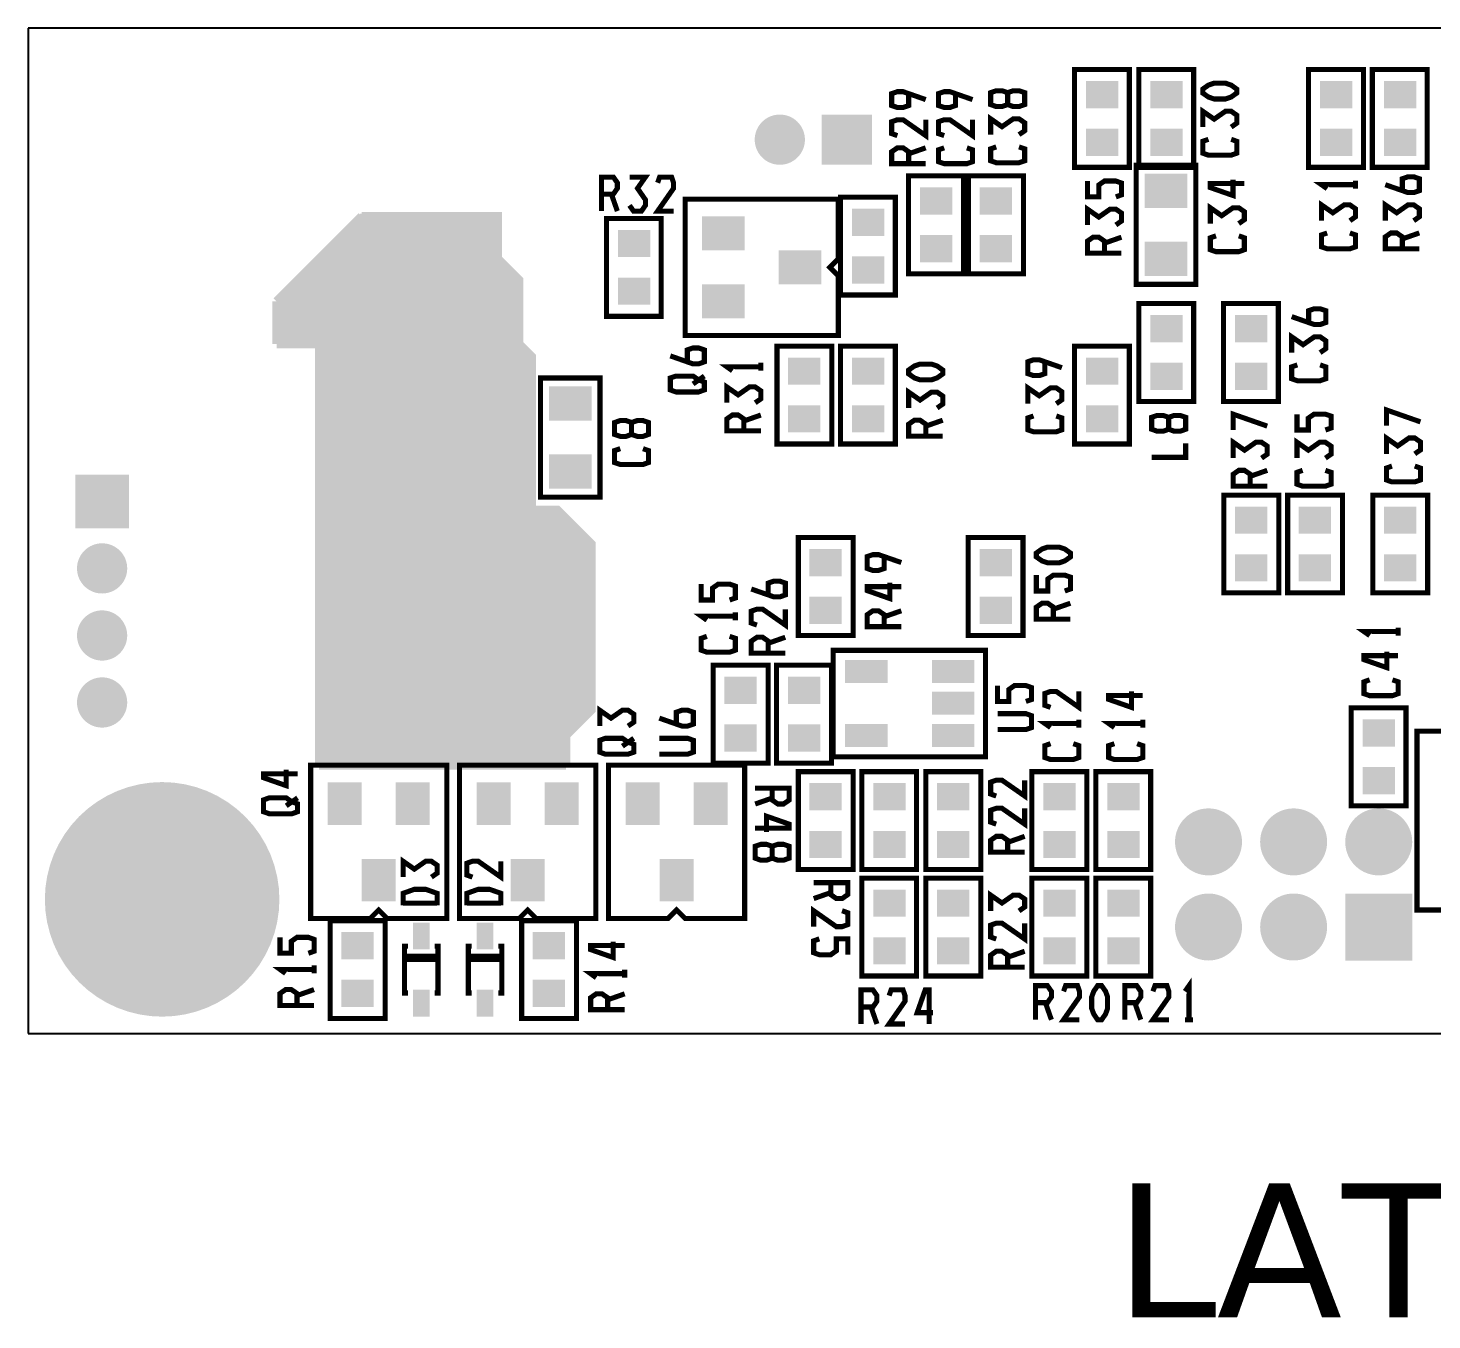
# Model space of a CAD drawing. Extents: x -18 to 89, y -48 to 32.
# Drawn here: x -17.92 to 23.97, y -48.16 to -9.61 of the extents above; entities that cross this region are included whole.
import ezdxf

# ---------------------------------------------------------------- set-up
doc = ezdxf.new("R2010")
doc.units = 0
doc.header["$MEASUREMENT"] = 0
doc.layers.get('0').update_dxf_attribs({"linetype": 'CONTINUOUS'})
for name, color, linetype in [('22-315-0_DRD', 7, 'CONTINUOUS'), ('22-315-0_SMB', 9, 'CONTINUOUS'), ('22-315-0_SSB', 1, 'CONTINUOUS')]:
    doc.layers.add(name, color=color, linetype=linetype)
doc.styles.get("Standard").update_dxf_attribs({"font": 'verdana.ttf', "height": 4})

# ---------------------------------------------------------------- blocks, each defined once
blk = doc.blocks.new('RECTANGLE_2')
blk.add_solid([(0.63627, 0.51308), (0.63627, -0.51308), (-0.63627, 0.51308), (-0.63627, -0.51308)])
blk = doc.blocks.new('RECTANGLE_8')
blk.add_solid([(0.4826, 0.4064), (0.4826, -0.4064), (-0.4826, 0.4064), (-0.4826, -0.4064)])
blk = doc.blocks.new('ROUND_16')
at = {"const_width": 3.50012}
blk.add_lwpolyline([(-1.75006, 0, 1), (1.75006, 0, 1)], format="xyb", close=True, dxfattribs=at)
blk = doc.blocks.new('ROUND_19')
at = {"const_width": 0.7493}
blk.add_lwpolyline([(-0.37465, 0, 1), (0.37465, 0, 1)], format="xyb", close=True, dxfattribs=at)
blk = doc.blocks.new('SQUARE_20')
blk.add_solid([(0.8001, 0.8001), (0.8001, -0.8001), (-0.8001, 0.8001), (-0.8001, -0.8001)])
blk = doc.blocks.new('SQUARE_21')
blk.add_solid([(0.7493, 0.7493), (0.7493, -0.7493), (-0.7493, 0.7493), (-0.7493, -0.7493)])
blk = doc.blocks.new('ROUND_22')
at = {"const_width": 0.99949}
blk.add_lwpolyline([(-0.499744, 0, 1), (0.499744, 0, 1)], format="xyb", close=True, dxfattribs=at)
blk = doc.blocks.new('SQUARE_25')
blk.add_solid([(0.99949, 0.99949), (0.99949, -0.99949), (-0.99949, 0.99949), (-0.99949, -0.99949)])
blk = doc.blocks.new('RECTANGLE_11')
blk.add_solid([(0.25019, 0.40005), (0.25019, -0.40005), (-0.25019, 0.40005), (-0.25019, -0.40005)])
blk = doc.blocks.new('RECTANGLE_12')
blk.add_solid([(0.635, 0.508), (0.635, -0.508), (-0.635, 0.508), (-0.635, -0.508)])
blk = doc.blocks.new('RECTANGLE_23')
blk.add_solid([(0.508, 0.635), (0.508, -0.635), (-0.508, 0.635), (-0.508, -0.635)])
blk = doc.blocks.new('RECTANGLE_24')
blk.add_solid([(0.635, 0.3429), (0.635, -0.3429), (-0.635, 0.3429), (-0.635, -0.3429)])

msp = doc.modelspace()

# ---------------------------------------------------------------- linework, layer by layer
at = {"layer": '22-315-0_DRD'}
for p, q in [((89.076, -9.612), (-17.924, -9.612)), ((-17.924, -9.612), (-17.924, -39.611)), ((-17.924, -39.611), (82.076, -39.611))]:
    msp.add_line(p, q, dxfattribs=at)
at = {"layer": '22-315-0_SMB', "const_width": 0.254}
for points in [[(-7.967, -15.227), (-10.507, -17.767)], [(-8.297, -15.558), (-8.297, -31.61)], [(-8.246, -15.507), (-3.903, -15.507)], [(-8.068, -15.329), (-8.068, -31.61)], [(-8.018, -15.278), (-3.903, -15.278)], [(-7.967, -15.227), (-3.903, -15.227), (-3.903, -16.497), (-3.268, -17.132), (-3.268, -19.037), (-2.887, -19.418), (-2.887, -23.99), (-2.76, -23.99)], [(-7.84, -15.227), (-7.84, -31.61)], [(-7.611, -15.227), (-7.611, -31.61)], [(-7.383, -15.227), (-7.383, -31.61)], [(-7.154, -15.227), (-7.154, -31.61)], [(-6.925, -15.227), (-6.925, -31.61)], [(-6.697, -15.227), (-6.697, -31.61)], [(-6.468, -15.227), (-6.468, -31.61)], [(-6.24, -15.227), (-6.24, -31.61)], [(-6.011, -15.227), (-6.011, -31.61)], [(-5.782, -15.227), (-5.782, -31.61)], [(-5.554, -15.227), (-5.554, -31.61)], [(-5.325, -15.227), (-5.325, -31.61)], [(-5.097, -15.227), (-5.097, -31.61)], [(-4.868, -15.227), (-4.868, -31.61)], [(-4.639, -15.227), (-4.639, -31.61)], [(-4.411, -15.227), (-4.411, -31.61)], [(-4.182, -15.227), (-4.182, -31.61)], [(-3.954, -15.227), (-3.954, -31.61)], [(-8.754, -16.015), (-8.754, -31.61)], [(-8.703, -15.964), (-3.903, -15.964)], [(-8.526, -15.786), (-8.526, -31.61)], [(-8.475, -15.735), (-3.903, -15.735)], [(-9.161, -16.421), (-3.903, -16.421)], [(-8.983, -16.243), (-8.983, -31.61)], [(-8.932, -16.193), (-3.903, -16.193)], [(-9.618, -16.878), (-3.522, -16.878)], [(-9.44, -16.701), (-9.44, -19.037)], [(-9.389, -16.65), (-3.75, -16.65)], [(-9.211, -16.472), (-9.211, -31.61)], [(-3.725, -16.675), (-3.725, -31.61)], [(-9.897, -17.158), (-9.897, -19.037)], [(-9.846, -17.107), (-3.293, -17.107)], [(-9.669, -16.929), (-9.669, -19.037)], [(-3.496, -16.904), (-3.496, -31.61)], [(-10.354, -17.615), (-10.354, -19.037)], [(-10.304, -17.564), (-3.268, -17.564)], [(-10.126, -17.386), (-10.126, -19.037)], [(-10.075, -17.336), (-3.268, -17.336)], [(-10.507, -17.767), (-10.507, -19.037)], [(-10.507, -17.793), (-3.268, -17.793)], [(-10.507, -18.021), (-3.268, -18.021)], [(-10.507, -18.25), (-3.268, -18.25)], [(-10.507, -18.479), (-3.268, -18.479)], [(-10.507, -18.707), (-3.268, -18.707)], [(-10.507, -18.936), (-3.268, -18.936)], [(-10.507, -19.037), (-9.237, -19.037)], [(-9.237, -19.037), (-9.237, -31.61)], [(-9.237, -19.164), (-3.141, -19.164)], [(-9.237, -19.393), (-2.912, -19.393)], [(-3.268, -19.037), (-3.268, -31.61)], [(-3.039, -19.266), (-3.039, -31.61)], [(-9.237, -19.622), (-2.887, -19.622)], [(-9.237, -19.85), (-2.887, -19.85)], [(-9.237, -20.079), (-2.887, -20.079)], [(-9.237, -20.307), (-2.887, -20.307)], [(-9.237, -20.536), (-2.887, -20.536)], [(-9.237, -20.765), (-2.887, -20.765)], [(-9.237, -20.993), (-2.887, -20.993)], [(-9.237, -21.222), (-2.887, -21.222)], [(-9.237, -21.45), (-2.887, -21.45)], [(-9.237, -21.679), (-2.887, -21.679)], [(-9.237, -21.908), (-2.887, -21.908)], [(-9.237, -22.136), (-2.887, -22.136)], [(-9.237, -22.365), (-2.887, -22.365)], [(-9.237, -22.593), (-2.887, -22.593)], [(-9.237, -22.822), (-2.887, -22.822)], [(-9.237, -23.051), (-2.887, -23.051)], [(-9.237, -23.279), (-2.887, -23.279)], [(-9.237, -23.508), (-2.887, -23.508)], [(-9.237, -23.736), (-2.887, -23.736)], [(-9.237, -23.965), (-2.887, -23.965)], [(-2.811, -23.99), (-2.811, -31.61)], [(-2.76, -23.99), (-2.125, -23.99), (-1.109, -25.006), (-1.109, -29.959), (-1.871, -30.721), (-1.871, -31.61)], [(-2.582, -23.99), (-2.582, -31.61)], [(-2.353, -23.99), (-2.353, -31.61)], [(-2.125, -23.99), (-2.125, -31.61)], [(-9.237, -24.194), (-1.922, -24.194)], [(-9.237, -24.422), (-1.693, -24.422)], [(-1.896, -24.219), (-1.896, -31.61)], [(-9.237, -24.651), (-1.464, -24.651)], [(-1.668, -24.448), (-1.668, -30.518)], [(-1.439, -24.676), (-1.439, -30.29)], [(-9.237, -24.879), (-1.236, -24.879)], [(-9.237, -25.108), (-1.109, -25.108)], [(-1.21, -24.905), (-1.21, -30.061)], [(-9.237, -25.337), (-1.109, -25.337)], [(-9.237, -25.565), (-1.109, -25.565)], [(-9.237, -25.794), (-1.109, -25.794)], [(-9.237, -26.022), (-1.109, -26.022)], [(-9.237, -26.251), (-1.109, -26.251)], [(-9.237, -26.48), (-1.109, -26.48)], [(-9.237, -26.708), (-1.109, -26.708)], [(-9.237, -26.937), (-1.109, -26.937)], [(-9.237, -27.165), (-1.109, -27.165)], [(-9.237, -27.394), (-1.109, -27.394)], [(-9.237, -27.623), (-1.109, -27.623)], [(-9.237, -27.851), (-1.109, -27.851)], [(-9.237, -28.08), (-1.109, -28.08)], [(-9.237, -28.308), (-1.109, -28.308)], [(-9.237, -28.537), (-1.109, -28.537)], [(-9.237, -28.766), (-1.109, -28.766)], [(-9.237, -28.994), (-1.109, -28.994)], [(-9.237, -29.223), (-1.109, -29.223)], [(-9.237, -29.451), (-1.109, -29.451)], [(-9.237, -29.68), (-1.109, -29.68)], [(-9.237, -29.909), (-1.109, -29.909)], [(-9.237, -30.137), (-1.287, -30.137)], [(-9.237, -30.366), (-1.515, -30.366)], [(-9.237, -30.594), (-1.744, -30.594)], [(-9.237, -30.823), (-1.871, -30.823)], [(-9.237, -31.052), (-1.871, -31.052)], [(-9.237, -31.28), (-1.871, -31.28)], [(-9.237, -31.509), (-1.871, -31.509)], [(-9.237, -31.61), (-1.871, -31.61)]]:
    msp.add_lwpolyline(points, dxfattribs=at)
at = {"layer": '22-315-0_SSB', "const_width": 0.152}
for points in [[(13.306, -10.846), (13.306, -13.767), (14.944, -13.767), (14.944, -10.846), (13.306, -10.846)], [(15.223, -10.846), (15.223, -13.767), (16.862, -13.767), (16.862, -10.846), (15.223, -10.846)], [(20.291, -10.846), (20.291, -13.767), (21.929, -13.767), (21.929, -10.846), (20.291, -10.846)], [(22.196, -10.846), (22.196, -13.767), (23.834, -13.767), (23.834, -10.846), (22.196, -10.846)], [(18.149, -11.55), (17.982, -11.669), (17.812, -11.727), (17.474, -11.727), (17.304, -11.669), (17.133, -11.55), (17.133, -11.433), (17.304, -11.313), (17.474, -11.255), (17.812, -11.255), (17.982, -11.313), (18.149, -11.433), (18.149, -11.55)], [(8.358, -11.567), (8.358, -11.923), (8.19, -11.981), (8.02, -11.981), (7.85, -11.923), (7.85, -11.567), (8.02, -11.509), (8.19, -11.509), (8.866, -11.745)], [(9.755, -11.567), (9.755, -11.923), (9.587, -11.981), (9.417, -11.981), (9.247, -11.923), (9.247, -11.567), (9.417, -11.509), (9.587, -11.509), (10.263, -11.745)], [(11.312, -11.539), (11.142, -11.481), (10.971, -11.481), (10.804, -11.539), (10.804, -11.895), (10.971, -11.953), (11.142, -11.953), (11.312, -11.895), (11.312, -11.539), (11.479, -11.481), (11.65, -11.481), (11.82, -11.539), (11.82, -11.895), (11.65, -11.953), (11.479, -11.953), (11.312, -11.895)], [(17.982, -12.566), (18.149, -12.449), (18.149, -12.21), (17.982, -12.093), (17.812, -12.093), (17.474, -12.329), (17.133, -12.093), (17.133, -12.566)], [(8.866, -12.347), (8.866, -12.82), (8.19, -12.347), (8.02, -12.347), (7.85, -12.406), (7.85, -12.761), (8.02, -12.82)], [(10.263, -12.347), (10.263, -12.82), (9.587, -12.347), (9.417, -12.347), (9.247, -12.406), (9.247, -12.761), (9.417, -12.82)], [(11.65, -12.792), (11.82, -12.675), (11.82, -12.436), (11.65, -12.319), (11.479, -12.319), (11.142, -12.555), (10.804, -12.319), (10.804, -12.792)], [(17.982, -12.931), (18.149, -12.99), (18.149, -13.345), (17.982, -13.404), (17.304, -13.404), (17.133, -13.345), (17.133, -12.99), (17.304, -12.931)], [(8.358, -13.658), (8.358, -13.302), (8.19, -13.185), (8.02, -13.185), (7.85, -13.302), (7.85, -13.658), (8.866, -13.658)], [(8.358, -13.363), (8.866, -13.185)], [(10.095, -13.185), (10.263, -13.244), (10.263, -13.599), (10.095, -13.658), (9.417, -13.658), (9.247, -13.599), (9.247, -13.244), (9.417, -13.185)], [(11.65, -13.157), (11.82, -13.216), (11.82, -13.571), (11.65, -13.63), (10.971, -13.63), (10.804, -13.571), (10.804, -13.216), (10.971, -13.157)], [(16.925, -17.259), (16.925, -13.703), (15.147, -13.703), (15.147, -17.259), (16.925, -17.259)], [(-0.812, -14.565), (-0.456, -14.565), (-0.337, -14.394), (-0.337, -14.227), (-0.456, -14.057), (-0.812, -14.057), (-0.812, -15.073)], [(0.026, -14.902), (0.146, -15.073), (0.382, -15.073), (0.501, -14.902), (0.501, -14.735), (0.265, -14.394), (0.501, -14.057), (0.026, -14.057)], [(1.34, -15.073), (0.865, -15.073), (1.34, -14.394), (1.34, -14.227), (1.281, -14.057), (0.926, -14.057), (0.865, -14.227)], [(8.353, -14.021), (8.353, -16.942), (9.991, -16.942), (9.991, -14.021), (8.353, -14.021)], [(11.782, -16.942), (11.782, -14.021), (10.143, -14.021), (10.143, -16.942), (11.782, -16.942)], [(14.54, -14.648), (14.708, -14.59), (14.708, -14.234), (14.54, -14.176), (14.2, -14.176), (14.032, -14.293), (14.032, -14.648), (13.692, -14.648), (13.692, -14.176)], [(18.038, -14.135), (18.038, -14.608), (17.359, -14.371), (17.359, -14.252), (18.375, -14.252)], [(21.693, -14.285), (20.677, -14.285), (20.847, -14.404)], [(21.693, -14.166), (21.693, -14.404)], [(23.09, -14.463), (23.09, -14.107), (23.26, -14.049), (23.43, -14.049), (23.598, -14.107), (23.598, -14.463), (23.43, -14.521), (23.26, -14.521), (22.582, -14.285)], [(-0.515, -14.565), (-0.337, -15.073)], [(1.685, -14.719), (1.685, -18.783), (6.257, -18.783), (6.257, -17.005), (6.003, -16.751), (6.257, -16.497), (6.257, -14.719), (1.685, -14.719)], [(6.321, -14.656), (6.321, -17.577), (7.959, -17.577), (7.959, -14.656), (6.321, -14.656)], [(14.54, -15.487), (14.708, -15.37), (14.708, -15.131), (14.54, -15.014), (14.37, -15.014), (14.032, -15.25), (13.692, -15.014), (13.692, -15.487)], [(18.208, -15.446), (18.375, -15.329), (18.375, -15.09), (18.208, -14.973), (18.038, -14.973), (17.7, -15.21), (17.359, -14.973), (17.359, -15.446)], [(21.525, -15.36), (21.693, -15.243), (21.693, -15.004), (21.525, -14.887), (21.355, -14.887), (21.017, -15.123), (20.677, -14.887), (20.677, -15.36)], [(23.43, -15.36), (23.598, -15.243), (23.598, -15.004), (23.43, -14.887), (23.26, -14.887), (22.922, -15.123), (22.582, -14.887), (22.582, -15.36)], [(-0.664, -15.291), (-0.664, -18.212), (0.974, -18.212), (0.974, -15.291), (-0.664, -15.291)], [(14.2, -16.325), (14.2, -15.969), (14.032, -15.852), (13.862, -15.852), (13.692, -15.969), (13.692, -16.325), (14.708, -16.325)], [(14.2, -16.03), (14.708, -15.852)], [(18.208, -15.812), (18.375, -15.87), (18.375, -16.226), (18.208, -16.284), (17.53, -16.284), (17.359, -16.226), (17.359, -15.87), (17.53, -15.812)], [(21.525, -15.725), (21.693, -15.784), (21.693, -16.139), (21.525, -16.198), (20.847, -16.198), (20.677, -16.139), (20.677, -15.784), (20.847, -15.725)], [(23.09, -16.198), (23.09, -15.842), (22.922, -15.725), (22.752, -15.725), (22.582, -15.842), (22.582, -16.198), (23.598, -16.198)], [(23.09, -15.903), (23.598, -15.725)], [(15.223, -17.831), (15.223, -20.752), (16.862, -20.752), (16.862, -17.831), (15.223, -17.831)], [(17.751, -17.831), (17.751, -20.752), (19.389, -20.752), (19.389, -17.831), (17.751, -17.831)], [(20.296, -18.4), (20.296, -18.044), (20.466, -17.986), (20.636, -17.986), (20.804, -18.044), (20.804, -18.4), (20.636, -18.458), (20.466, -18.458), (19.788, -18.222)], [(20.636, -19.297), (20.804, -19.18), (20.804, -18.941), (20.636, -18.824), (20.466, -18.824), (20.128, -19.06), (19.788, -18.824), (19.788, -19.297)], [(1.751, -19.571), (1.751, -19.215), (1.921, -19.157), (2.089, -19.157), (2.259, -19.215), (2.259, -19.571), (2.089, -19.632), (1.921, -19.632), (1.243, -19.393)], [(6.067, -22.022), (6.067, -19.101), (4.428, -19.101), (4.428, -22.022), (6.067, -22.022)], [(6.321, -19.101), (6.321, -22.022), (7.959, -22.022), (7.959, -19.101), (6.321, -19.101)], [(13.306, -19.101), (13.306, -22.022), (14.944, -22.022), (14.944, -19.101), (13.306, -19.101)], [(3.946, -19.718), (2.93, -19.718), (3.097, -19.838)], [(3.946, -19.599), (3.946, -19.838)], [(9.374, -19.932), (9.206, -20.051), (9.036, -20.109), (8.698, -20.109), (8.528, -20.051), (8.358, -19.932), (8.358, -19.815), (8.528, -19.695), (8.698, -19.637), (9.036, -19.637), (9.206, -19.695), (9.374, -19.815), (9.374, -19.932)], [(12.422, -19.568), (12.422, -19.924), (12.254, -19.982), (12.084, -19.982), (11.914, -19.924), (11.914, -19.568), (12.084, -19.51), (12.254, -19.51), (12.93, -19.746)], [(20.636, -19.662), (20.804, -19.721), (20.804, -20.076), (20.636, -20.135), (19.958, -20.135), (19.788, -20.076), (19.788, -19.721), (19.958, -19.662)], [(-0.855, -23.609), (-0.855, -20.053), (-2.633, -20.053), (-2.633, -23.609), (-0.855, -23.609)], [(2.089, -20.47), (2.259, -20.409), (2.259, -20.173), (2.089, -20.114), (1.921, -19.995), (1.413, -19.995), (1.243, -20.053), (1.243, -20.409), (1.413, -20.47), (2.089, -20.47)], [(1.921, -20.231), (2.259, -19.995)], [(3.776, -20.793), (3.946, -20.676), (3.946, -20.437), (3.776, -20.32), (3.605, -20.32), (3.268, -20.556), (2.93, -20.32), (2.93, -20.793)], [(9.206, -20.948), (9.374, -20.831), (9.374, -20.592), (9.206, -20.475), (9.036, -20.475), (8.698, -20.711), (8.358, -20.475), (8.358, -20.948)], [(12.762, -20.821), (12.93, -20.704), (12.93, -20.465), (12.762, -20.348), (12.592, -20.348), (12.254, -20.584), (11.914, -20.348), (11.914, -20.821)], [(23.631, -21.362), (22.615, -21.006), (22.615, -21.478)], [(0.087, -21.382), (-0.08, -21.323), (-0.25, -21.323), (-0.421, -21.382), (-0.421, -21.737), (-0.25, -21.796), (-0.08, -21.796), (0.087, -21.737), (0.087, -21.382), (0.258, -21.323), (0.428, -21.323), (0.595, -21.382), (0.595, -21.737), (0.428, -21.796), (0.258, -21.796), (0.087, -21.737)], [(3.438, -21.631), (3.438, -21.275), (3.268, -21.158), (3.097, -21.158), (2.93, -21.275), (2.93, -21.631), (3.946, -21.631)], [(3.438, -21.336), (3.946, -21.158)], [(8.866, -21.786), (8.866, -21.43), (8.698, -21.313), (8.528, -21.313), (8.358, -21.43), (8.358, -21.786), (9.374, -21.786)], [(8.866, -21.491), (9.374, -21.313)], [(12.762, -21.186), (12.93, -21.245), (12.93, -21.6), (12.762, -21.659), (12.084, -21.659), (11.914, -21.6), (11.914, -21.245), (12.084, -21.186)], [(16.117, -21.227), (15.95, -21.169), (15.78, -21.169), (15.609, -21.227), (15.609, -21.583), (15.78, -21.643), (15.95, -21.643), (16.117, -21.583), (16.117, -21.227), (16.288, -21.169), (16.458, -21.169), (16.625, -21.227), (16.625, -21.583), (16.458, -21.643), (16.288, -21.643), (16.117, -21.583)], [(19.059, -21.489), (18.043, -21.133), (18.043, -21.605)], [(20.794, -21.605), (20.964, -21.547), (20.964, -21.191), (20.794, -21.133), (20.456, -21.133), (20.286, -21.25), (20.286, -21.605), (19.948, -21.605), (19.948, -21.133)], [(23.461, -22.317), (23.631, -22.2), (23.631, -21.961), (23.461, -21.844), (23.29, -21.844), (22.953, -22.08), (22.615, -21.844), (22.615, -22.317)], [(0.428, -22.162), (0.595, -22.22), (0.595, -22.576), (0.428, -22.634), (-0.25, -22.634), (-0.421, -22.576), (-0.421, -22.22), (-0.25, -22.162)], [(16.625, -22.007), (16.625, -22.421), (15.609, -22.421)], [(18.889, -22.444), (19.059, -22.327), (19.059, -22.088), (18.889, -21.971), (18.718, -21.971), (18.381, -22.207), (18.043, -21.971), (18.043, -22.444)], [(20.794, -22.444), (20.964, -22.327), (20.964, -22.088), (20.794, -21.971), (20.623, -21.971), (20.286, -22.207), (19.948, -21.971), (19.948, -22.444)], [(23.461, -22.682), (23.631, -22.741), (23.631, -23.096), (23.461, -23.155), (22.782, -23.155), (22.615, -23.096), (22.615, -22.741), (22.782, -22.682)], [(18.551, -23.282), (18.551, -22.926), (18.381, -22.809), (18.21, -22.809), (18.043, -22.926), (18.043, -23.282), (19.059, -23.282)], [(18.551, -22.987), (19.059, -22.809)], [(20.794, -22.809), (20.964, -22.868), (20.964, -23.223), (20.794, -23.282), (20.115, -23.282), (19.948, -23.223), (19.948, -22.868), (20.115, -22.809)], [(19.402, -26.467), (19.402, -23.546), (17.763, -23.546), (17.763, -26.467), (19.402, -26.467)], [(21.307, -26.467), (21.307, -23.546), (19.668, -23.546), (19.668, -26.467), (21.307, -26.467)], [(23.847, -26.467), (23.847, -23.546), (22.208, -23.546), (22.208, -26.467), (23.847, -26.467)], [(6.702, -27.737), (6.702, -24.816), (5.063, -24.816), (5.063, -27.737), (6.702, -27.737)], [(10.131, -24.816), (10.131, -27.737), (11.769, -27.737), (11.769, -24.816), (10.131, -24.816)], [(13.184, -25.393), (13.016, -25.512), (12.846, -25.57), (12.508, -25.57), (12.338, -25.512), (12.168, -25.393), (12.168, -25.276), (12.338, -25.156), (12.508, -25.098), (12.846, -25.098), (13.016, -25.156), (13.184, -25.276), (13.184, -25.393)], [(7.629, -25.382), (7.629, -25.738), (7.459, -25.796), (7.288, -25.796), (7.121, -25.738), (7.121, -25.382), (7.288, -25.324), (7.459, -25.324), (8.137, -25.56)], [(13.016, -26.409), (13.184, -26.35), (13.184, -25.995), (13.016, -25.936), (12.676, -25.936), (12.508, -26.053), (12.508, -26.409), (12.168, -26.409), (12.168, -25.936)], [(3.014, -26.678), (3.184, -26.619), (3.184, -26.264), (3.014, -26.203), (2.676, -26.203), (2.506, -26.322), (2.506, -26.678), (2.168, -26.678), (2.168, -26.203)], [(4.167, -26.528), (4.167, -26.172), (4.337, -26.114), (4.507, -26.114), (4.675, -26.172), (4.675, -26.528), (4.507, -26.586), (4.337, -26.586), (3.659, -26.35)], [(7.796, -26.162), (7.796, -26.635), (7.121, -26.398), (7.121, -26.279), (8.137, -26.279)], [(12.676, -27.247), (12.676, -26.891), (12.508, -26.774), (12.338, -26.774), (12.168, -26.891), (12.168, -27.247), (13.184, -27.247)], [(12.676, -26.952), (13.184, -26.774)], [(3.184, -27.16), (2.168, -27.16), (2.335, -27.28)], [(3.184, -27.041), (3.184, -27.28)], [(4.675, -26.952), (4.675, -27.425), (3.999, -26.952), (3.829, -26.952), (3.659, -27.011), (3.659, -27.366), (3.829, -27.425)], [(7.629, -27.473), (7.629, -27.117), (7.459, -27), (7.288, -27), (7.121, -27.117), (7.121, -27.473), (8.137, -27.473)], [(7.629, -27.178), (8.137, -27)], [(22.963, -27.62), (21.947, -27.62), (22.117, -27.739)], [(22.963, -27.501), (22.963, -27.739)], [(3.014, -27.762), (3.184, -27.821), (3.184, -28.176), (3.014, -28.235), (2.335, -28.235), (2.168, -28.176), (2.168, -27.821), (2.335, -27.762)], [(4.167, -28.263), (4.167, -27.907), (3.999, -27.79), (3.829, -27.79), (3.659, -27.907), (3.659, -28.263), (4.675, -28.263)], [(4.167, -27.968), (4.675, -27.79)], [(6.333, -31.356), (6.105, -31.356), (6.105, -28.181), (10.651, -28.181), (10.651, -31.356), (6.333, -31.356)], [(22.625, -28.222), (22.625, -28.695), (21.947, -28.458), (21.947, -28.339), (22.963, -28.339)], [(4.162, -31.547), (4.162, -28.626), (2.523, -28.626), (2.523, -31.547), (4.162, -31.547)], [(4.416, -28.626), (4.416, -31.547), (6.054, -31.547), (6.054, -28.626), (4.416, -28.626)], [(11.855, -29.705), (12.025, -29.647), (12.025, -29.291), (11.855, -29.23), (11.517, -29.23), (11.347, -29.35), (11.347, -29.705), (11.009, -29.705), (11.009, -29.23)], [(22.795, -29.06), (22.963, -29.119), (22.963, -29.474), (22.795, -29.533), (22.117, -29.533), (21.947, -29.474), (21.947, -29.119), (22.117, -29.06)], [(13.438, -29.406), (13.438, -29.881), (12.762, -29.406), (12.592, -29.406), (12.422, -29.467), (12.422, -29.822), (12.592, -29.881)], [(15.005, -29.406), (15.005, -29.881), (14.327, -29.644), (14.327, -29.525), (15.343, -29.525)], [(-0.017, -30.44), (0.153, -30.323), (0.153, -30.084), (-0.017, -29.967), (-0.187, -29.967), (-0.525, -30.203), (-0.863, -29.967), (-0.863, -30.44)], [(1.423, -30.381), (1.423, -30.025), (1.591, -29.967), (1.761, -29.967), (1.931, -30.025), (1.931, -30.381), (1.761, -30.44), (1.591, -30.44), (0.915, -30.203)], [(11.009, -30.069), (11.855, -30.069), (12.025, -30.13), (12.025, -30.485), (11.855, -30.544), (11.009, -30.544)], [(21.561, -29.896), (21.561, -32.817), (23.199, -32.817), (23.199, -29.896), (21.561, -29.896)], [(13.438, -30.363), (12.422, -30.363), (12.592, -30.483)], [(13.438, -30.244), (13.438, -30.483)], [(15.343, -30.363), (14.327, -30.363), (14.497, -30.483)], [(15.343, -30.244), (15.343, -30.483)], [(23.529, -30.594), (26.323, -30.594), (26.323, -35.928), (23.529, -35.928), (23.529, -30.594)], [(-0.017, -31.278), (0.153, -31.219), (0.153, -30.983), (-0.017, -30.922), (-0.187, -30.805), (-0.695, -30.805), (-0.863, -30.864), (-0.863, -31.219), (-0.695, -31.278), (-0.017, -31.278)], [(-0.187, -31.041), (0.153, -30.805)], [(0.915, -30.805), (1.761, -30.805), (1.931, -30.864), (1.931, -31.219), (1.761, -31.278), (0.915, -31.278)], [(13.27, -30.965), (13.438, -31.024), (13.438, -31.379), (13.27, -31.438), (12.592, -31.438), (12.422, -31.379), (12.422, -31.024), (12.592, -30.965)], [(15.175, -30.965), (15.343, -31.024), (15.343, -31.379), (15.175, -31.438), (14.497, -31.438), (14.327, -31.379), (14.327, -31.024), (14.497, -30.965)], [(-10.22, -31.745), (-10.22, -32.218), (-10.896, -31.981), (-10.896, -31.862), (-9.88, -31.862)], [(-5.427, -31.61), (-9.491, -31.61), (-9.491, -36.182), (-7.713, -36.182), (-7.459, -35.928), (-7.205, -36.182), (-5.427, -36.182), (-5.427, -31.61)], [(-0.982, -31.61), (-5.046, -31.61), (-5.046, -36.182), (-3.268, -36.182), (-3.014, -35.928), (-2.76, -36.182), (-0.982, -36.182), (-0.982, -31.61)], [(3.463, -31.61), (-0.601, -31.61), (-0.601, -36.182), (1.177, -36.182), (1.431, -35.928), (1.685, -36.182), (3.463, -36.182), (3.463, -31.61)], [(6.702, -34.722), (6.702, -31.801), (5.063, -31.801), (5.063, -34.722), (6.702, -34.722)], [(6.956, -31.801), (6.956, -34.722), (8.594, -34.722), (8.594, -31.801), (6.956, -31.801)], [(10.512, -34.722), (10.512, -31.801), (8.873, -31.801), (8.873, -34.722), (10.512, -34.722)], [(12.036, -31.801), (12.036, -34.722), (13.674, -34.722), (13.674, -31.801), (12.036, -31.801)], [(13.941, -31.801), (13.941, -34.722), (15.579, -34.722), (15.579, -31.801), (13.941, -31.801)], [(4.284, -32.291), (4.284, -32.647), (4.454, -32.766), (4.621, -32.766), (4.792, -32.647), (4.792, -32.291), (3.776, -32.291)], [(11.82, -32.055), (11.82, -32.527), (11.142, -32.055), (10.971, -32.055), (10.804, -32.113), (10.804, -32.469), (10.971, -32.527)], [(-10.05, -33.056), (-9.88, -32.997), (-9.88, -32.761), (-10.05, -32.7), (-10.22, -32.583), (-10.728, -32.583), (-10.896, -32.642), (-10.896, -32.997), (-10.728, -33.056), (-10.05, -33.056)], [(-10.22, -32.819), (-9.88, -32.583)], [(4.284, -32.588), (3.776, -32.766)], [(4.113, -33.604), (4.113, -33.129), (4.792, -33.366), (4.792, -33.485), (3.776, -33.485)], [(11.82, -32.893), (11.82, -33.366), (11.142, -32.893), (10.971, -32.893), (10.804, -32.952), (10.804, -33.307), (10.971, -33.366)], [(4.284, -34.382), (4.454, -34.443), (4.621, -34.443), (4.792, -34.382), (4.792, -34.026), (4.621, -33.968), (4.454, -33.968), (4.284, -34.026), (4.284, -34.382), (4.113, -34.443), (3.946, -34.443), (3.776, -34.382), (3.776, -34.026), (3.946, -33.968), (4.113, -33.968), (4.284, -34.026)], [(11.312, -34.204), (11.312, -33.848), (11.142, -33.731), (10.971, -33.731), (10.804, -33.848), (10.804, -34.204), (11.82, -34.204)], [(11.312, -33.909), (11.82, -33.731)], [(-5.887, -34.948), (-5.716, -34.829), (-5.716, -34.592), (-5.887, -34.473), (-6.057, -34.473), (-6.395, -34.709), (-6.732, -34.473), (-6.732, -34.948)], [(-3.811, -34.473), (-3.811, -34.948), (-4.49, -34.473), (-4.66, -34.473), (-4.827, -34.531), (-4.827, -34.887), (-4.66, -34.948)], [(6.031, -35.113), (6.031, -35.469), (6.199, -35.588), (6.369, -35.588), (6.539, -35.469), (6.539, -35.113), (5.523, -35.113)], [(6.956, -34.976), (6.956, -37.897), (8.594, -37.897), (8.594, -34.976), (6.956, -34.976)], [(10.512, -37.897), (10.512, -34.976), (8.873, -34.976), (8.873, -37.897), (10.512, -37.897)], [(12.036, -34.976), (12.036, -37.897), (13.674, -37.897), (13.674, -34.976), (12.036, -34.976)], [(13.941, -34.976), (13.941, -37.897), (15.579, -37.897), (15.579, -34.976), (13.941, -34.976)], [(-5.716, -35.786), (-5.716, -35.431), (-6.057, -35.311), (-6.395, -35.311), (-6.732, -35.431), (-6.732, -35.786)], [(-3.811, -35.786), (-3.811, -35.431), (-4.152, -35.311), (-4.49, -35.311), (-4.827, -35.431), (-4.827, -35.786)], [(6.031, -35.41), (5.523, -35.588)], [(11.65, -35.956), (11.82, -35.84), (11.82, -35.601), (11.65, -35.484), (11.479, -35.484), (11.142, -35.72), (10.804, -35.484), (10.804, -35.956)], [(-5.716, -35.725), (-6.732, -35.725)], [(-3.811, -35.725), (-4.827, -35.725)], [(5.523, -36.426), (5.523, -35.951), (6.199, -36.426), (6.369, -36.426), (6.539, -36.365), (6.539, -36.01), (6.369, -35.951)], [(-7.268, -39.167), (-7.268, -36.246), (-8.907, -36.246), (-8.907, -39.167), (-7.268, -39.167)], [(-1.553, -39.167), (-1.553, -36.246), (-3.192, -36.246), (-3.192, -39.167), (-1.553, -39.167)], [(11.82, -36.322), (11.82, -36.795), (11.142, -36.322), (10.971, -36.322), (10.804, -36.381), (10.804, -36.736), (10.971, -36.795)], [(-9.559, -37.219), (-9.389, -37.16), (-9.389, -36.805), (-9.559, -36.744), (-9.897, -36.744), (-10.067, -36.863), (-10.067, -37.219), (-10.405, -37.219), (-10.405, -36.744)], [(-0.459, -36.871), (-0.459, -37.346), (-1.134, -37.11), (-1.134, -36.99), (-0.118, -36.99)], [(5.691, -36.79), (5.523, -36.848), (5.523, -37.204), (5.691, -37.264), (6.031, -37.264), (6.199, -37.145), (6.199, -36.79), (6.539, -36.79), (6.539, -37.264)], [(-6.588, -37.008), (-6.689, -37.008), (-6.689, -38.405), (-6.588, -38.405)], [(-5.689, -37.308), (-5.689, -37.407), (-6.689, -37.407), (-6.689, -37.308), (-5.689, -37.308)], [(-5.79, -38.405), (-5.689, -38.405), (-5.689, -37.008), (-5.79, -37.008)], [(-4.683, -37.008), (-4.784, -37.008), (-4.784, -38.405), (-4.683, -38.405)], [(-3.784, -37.308), (-3.784, -37.407), (-4.784, -37.407), (-4.784, -37.308), (-3.784, -37.308)], [(-3.885, -38.405), (-3.784, -38.405), (-3.784, -37.008), (-3.885, -37.008)], [(11.312, -37.633), (11.312, -37.277), (11.142, -37.16), (10.971, -37.16), (10.804, -37.277), (10.804, -37.633), (11.82, -37.633)], [(11.312, -37.338), (11.82, -37.16)], [(-9.389, -37.701), (-10.405, -37.701), (-10.238, -37.821)], [(-9.389, -37.582), (-9.389, -37.821)], [(-0.118, -37.709), (-0.118, -37.948)], [(-0.118, -37.828), (-1.134, -37.828), (-0.967, -37.948)], [(12.142, -38.695), (12.498, -38.695), (12.617, -38.524), (12.617, -38.357), (12.498, -38.187), (12.142, -38.187), (12.142, -39.203)], [(13.455, -39.203), (12.98, -39.203), (13.455, -38.524), (13.455, -38.357), (13.397, -38.187), (13.041, -38.187), (12.98, -38.357)], [(13.996, -39.203), (13.88, -39.032), (13.819, -38.865), (13.819, -38.524), (13.88, -38.357), (13.996, -38.187), (14.116, -38.187), (14.235, -38.357), (14.294, -38.524), (14.294, -38.865), (14.235, -39.032), (14.116, -39.203), (13.996, -39.203)], [(14.809, -38.695), (15.165, -38.695), (15.284, -38.524), (15.284, -38.357), (15.165, -38.187), (14.809, -38.187), (14.809, -39.203)], [(16.122, -39.203), (15.647, -39.203), (16.122, -38.524), (16.122, -38.357), (16.064, -38.187), (15.708, -38.187), (15.647, -38.357)], [(16.724, -39.203), (16.724, -38.187), (16.605, -38.357)], [(-9.897, -38.776), (-9.897, -38.42), (-10.067, -38.303), (-10.238, -38.303), (-10.405, -38.42), (-10.405, -38.776), (-9.389, -38.776)], [(-9.897, -38.481), (-9.389, -38.303)], [(-0.626, -38.903), (-0.626, -38.547), (-0.796, -38.43), (-0.967, -38.43), (-1.134, -38.547), (-1.134, -38.903), (-0.118, -38.903)], [(-0.626, -38.608), (-0.118, -38.43)], [(6.935, -38.822), (7.291, -38.822), (7.41, -38.651), (7.41, -38.484), (7.291, -38.314), (6.935, -38.314), (6.935, -39.33)], [(8.248, -39.33), (7.773, -39.33), (8.248, -38.651), (8.248, -38.484), (8.19, -38.314), (7.834, -38.314), (7.773, -38.484)], [(9.087, -38.992), (8.612, -38.992), (8.85, -38.314), (8.967, -38.314), (8.967, -39.33)], [(7.232, -38.822), (7.41, -39.33)], [(12.439, -38.695), (12.617, -39.203)], [(15.106, -38.695), (15.284, -39.203)], [(16.841, -39.203), (16.605, -39.203)]]:
    msp.add_lwpolyline(points, dxfattribs=at)

# ---------------------------------------------------------------- block references
at = {"layer": '22-315-0_SMB', "xscale": -1}
for name, p in [('RECTANGLE_8', (14.131, -11.595)), ('RECTANGLE_8', (16.049, -11.595)), ('RECTANGLE_8', (21.116, -11.595)), ('RECTANGLE_8', (23.021, -11.595)), ('ROUND_19', (4.512, -12.941)), ('SQUARE_21', (6.511, -12.941)), ('RECTANGLE_8', (14.131, -13.018)), ('RECTANGLE_8', (16.049, -13.018)), ('RECTANGLE_8', (21.116, -13.018)), ('RECTANGLE_8', (23.021, -13.018)), ('RECTANGLE_2', (16.036, -14.465)), ('RECTANGLE_8', (9.178, -14.77)), ('RECTANGLE_8', (10.956, -14.77)), ('RECTANGLE_8', (7.146, -15.405)), ('RECTANGLE_12', (2.828, -15.735)), ('RECTANGLE_8', (0.161, -16.04)), ('RECTANGLE_8', (9.178, -16.193)), ('RECTANGLE_8', (10.956, -16.193)), ('RECTANGLE_12', (5.114, -16.751)), ('RECTANGLE_2', (16.036, -16.497)), ('RECTANGLE_8', (7.146, -16.828)), ('RECTANGLE_8', (0.161, -17.463)), ('RECTANGLE_12', (2.828, -17.767)), ('RECTANGLE_8', (16.049, -18.58)), ('RECTANGLE_8', (18.576, -18.58)), ('RECTANGLE_8', (5.241, -19.85)), ('RECTANGLE_8', (7.146, -19.85)), ('RECTANGLE_8', (14.131, -19.85)), ('RECTANGLE_8', (16.049, -20.003)), ('RECTANGLE_8', (18.576, -20.003)), ('RECTANGLE_2', (-1.744, -20.815)), ('RECTANGLE_8', (5.241, -21.273)), ('RECTANGLE_8', (7.146, -21.273)), ('RECTANGLE_8', (14.131, -21.273)), ('RECTANGLE_2', (-1.744, -22.847)), ('SQUARE_20', (-15.714, -23.736)), ('RECTANGLE_8', (18.576, -24.295)), ('RECTANGLE_8', (20.481, -24.295)), ('RECTANGLE_8', (23.021, -24.295)), ('ROUND_19', (-15.714, -25.735)), ('RECTANGLE_8', (5.876, -25.565)), ('RECTANGLE_8', (10.956, -25.565)), ('RECTANGLE_8', (18.576, -25.718)), ('RECTANGLE_8', (20.481, -25.718)), ('RECTANGLE_8', (23.021, -25.718)), ('RECTANGLE_8', (5.876, -26.988)), ('RECTANGLE_8', (10.956, -26.988)), ('ROUND_19', (-15.714, -27.737)), ('RECTANGLE_24', (7.095, -28.816)), ('RECTANGLE_24', (9.686, -28.816)), ('ROUND_19', (-15.714, -29.736)), ('RECTANGLE_8', (3.336, -29.375)), ('RECTANGLE_8', (5.241, -29.375)), ('RECTANGLE_24', (9.686, -29.756)), ('RECTANGLE_8', (3.336, -30.798)), ('RECTANGLE_8', (5.241, -30.798)), ('RECTANGLE_24', (7.095, -30.721)), ('RECTANGLE_24', (9.686, -30.721)), ('RECTANGLE_8', (22.386, -30.645)), ('RECTANGLE_8', (22.386, -32.068)), ('ROUND_16', (-13.923, -35.611)), ('RECTANGLE_23', (-8.475, -32.753)), ('RECTANGLE_23', (-6.443, -32.753)), ('RECTANGLE_23', (-4.03, -32.753)), ('RECTANGLE_23', (-1.998, -32.753)), ('RECTANGLE_23', (0.415, -32.753)), ('RECTANGLE_23', (2.447, -32.753)), ('RECTANGLE_8', (5.876, -32.55)), ('RECTANGLE_8', (7.781, -32.55)), ('RECTANGLE_8', (9.686, -32.55)), ('RECTANGLE_8', (12.861, -32.55)), ('RECTANGLE_8', (14.766, -32.55)), ('ROUND_22', (17.306, -33.896)), ('ROUND_22', (19.846, -33.896)), ('ROUND_22', (22.386, -33.896)), ('RECTANGLE_8', (5.876, -33.973)), ('RECTANGLE_8', (7.781, -33.973)), ('RECTANGLE_8', (9.686, -33.973)), ('RECTANGLE_8', (12.861, -33.973)), ('RECTANGLE_8', (14.766, -33.973)), ('RECTANGLE_23', (-7.459, -35.039)), ('RECTANGLE_23', (-3.014, -35.039)), ('RECTANGLE_23', (1.431, -35.039)), ('RECTANGLE_8', (7.781, -35.725)), ('RECTANGLE_8', (9.686, -35.725)), ('RECTANGLE_8', (12.861, -35.725)), ('RECTANGLE_8', (14.766, -35.725)), ('ROUND_22', (17.306, -36.436)), ('ROUND_22', (19.846, -36.436)), ('SQUARE_25', (22.386, -36.436)), ('RECTANGLE_11', (-6.189, -36.706)), ('RECTANGLE_11', (-4.284, -36.706)), ('RECTANGLE_8', (-8.094, -36.995)), ('RECTANGLE_8', (-2.379, -36.995)), ('RECTANGLE_8', (7.781, -37.148)), ('RECTANGLE_8', (9.686, -37.148)), ('RECTANGLE_8', (12.861, -37.148)), ('RECTANGLE_8', (14.766, -37.148)), ('RECTANGLE_8', (-8.094, -38.418)), ('RECTANGLE_8', (-2.379, -38.418)), ('RECTANGLE_11', (-6.189, -38.707)), ('RECTANGLE_11', (-4.284, -38.707))]:
    msp.add_blockref(name, p, dxfattribs=at)

# ---------------------------------------------------------------- texts
at = {"linetype": 'Continuous'}
msp.add_text('LATO SALDATURA', height=4, dxfattribs=at).set_placement((14.489, -48.083))

doc.saveas('drawing.dxf')
